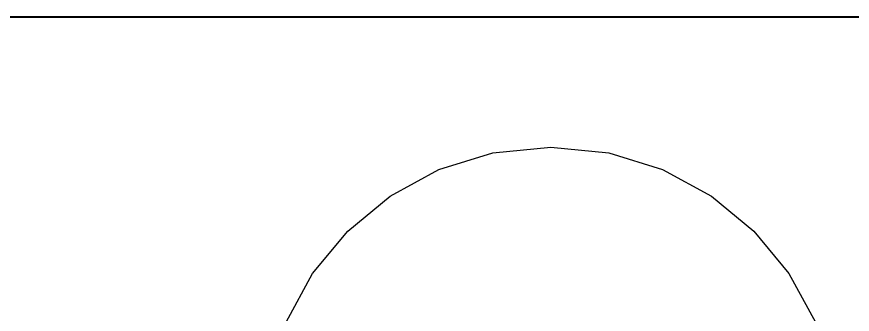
# Model space of a CAD drawing. Extents: x 1 to 47.7, y 0.2 to 35.
# Drawn here: x 13.048 to 13.95, y 14.153 to 14.475 of the extents above; entities that cross this region are included whole.
import ezdxf

# ---------------------------------------------------------------- set-up
doc = ezdxf.new("R2010")
doc.units = 0
doc.header["$MEASUREMENT"] = 0
for name, color, linetype in [('4_1__5U__UP_TO_TWO_IO_BOAR', 7, 'CONTINUOUS'), ('4_2__5U__FRONT_PANEL_W_24_', 7, 'CONTINUOUS'), ('5_1___24__TARGET_LEDS___12', 7, 'CONTINUOUS')]:
    doc.layers.add(name, color=color, linetype=linetype)

msp = doc.modelspace()

# ---------------------------------------------------------------- linework, layer by layer
at = {"layer": '4_1__5U__UP_TO_TWO_IO_BOAR'}
for points in [[(14.67482, 14.47367), (14.54222, 14.47367), (14.40843, 14.47367), (14.27352, 14.47367), (14.13756, 14.47367), (14.00062, 14.47367), (13.86277, 14.47367), (13.72408, 14.47367), (13.58462, 14.47367), (13.30367, 14.47367), (13.02048, 14.47367), (12.73561, 14.47367), (12.16307, 14.47367), (11.59054, 14.47367), (11.30567, 14.47367)], [(13.33862, 14.14424), (13.3672, 14.1969), (13.40506, 14.24278), (13.45095, 14.28063), (13.50361, 14.30922), (13.5618, 14.32728), (13.62428, 14.33358), (13.68676, 14.32728), (13.74495, 14.30922), (13.79761, 14.28063), (13.84349, 14.24278), (13.88134, 14.1969), (13.90992, 14.14424)]]:
    msp.add_lwpolyline(points, dxfattribs=at)
at = {"layer": '4_2__5U__FRONT_PANEL_W_24_'}
msp.add_lwpolyline([(14.62891, 14.47452), (14.49698, 14.47452), (14.36387, 14.47452), (14.22964, 14.47452), (14.09437, 14.47452), (13.95812, 14.47452), (13.82097, 14.47452), (13.54423, 14.47452), (13.2647, 14.47452), (12.98294, 14.47452), (12.69952, 14.47452), (12.12988, 14.47452), (11.56025, 14.47452), (11.27682, 14.47452)], dxfattribs=at)
at = {"layer": '5_1___24__TARGET_LEDS___12'}
msp.add_lwpolyline([(14.65774, 14.47452), (14.50127, 14.47452), (14.34402, 14.47452), (14.18607, 14.47452), (13.86835, 14.47452), (13.54875, 14.47452), (12.90641, 14.47452), (12.26407, 14.47452), (11.94447, 14.47452), (11.62676, 14.47452), (11.4688, 14.47452)], dxfattribs=at)

doc.saveas('drawing.dxf')
